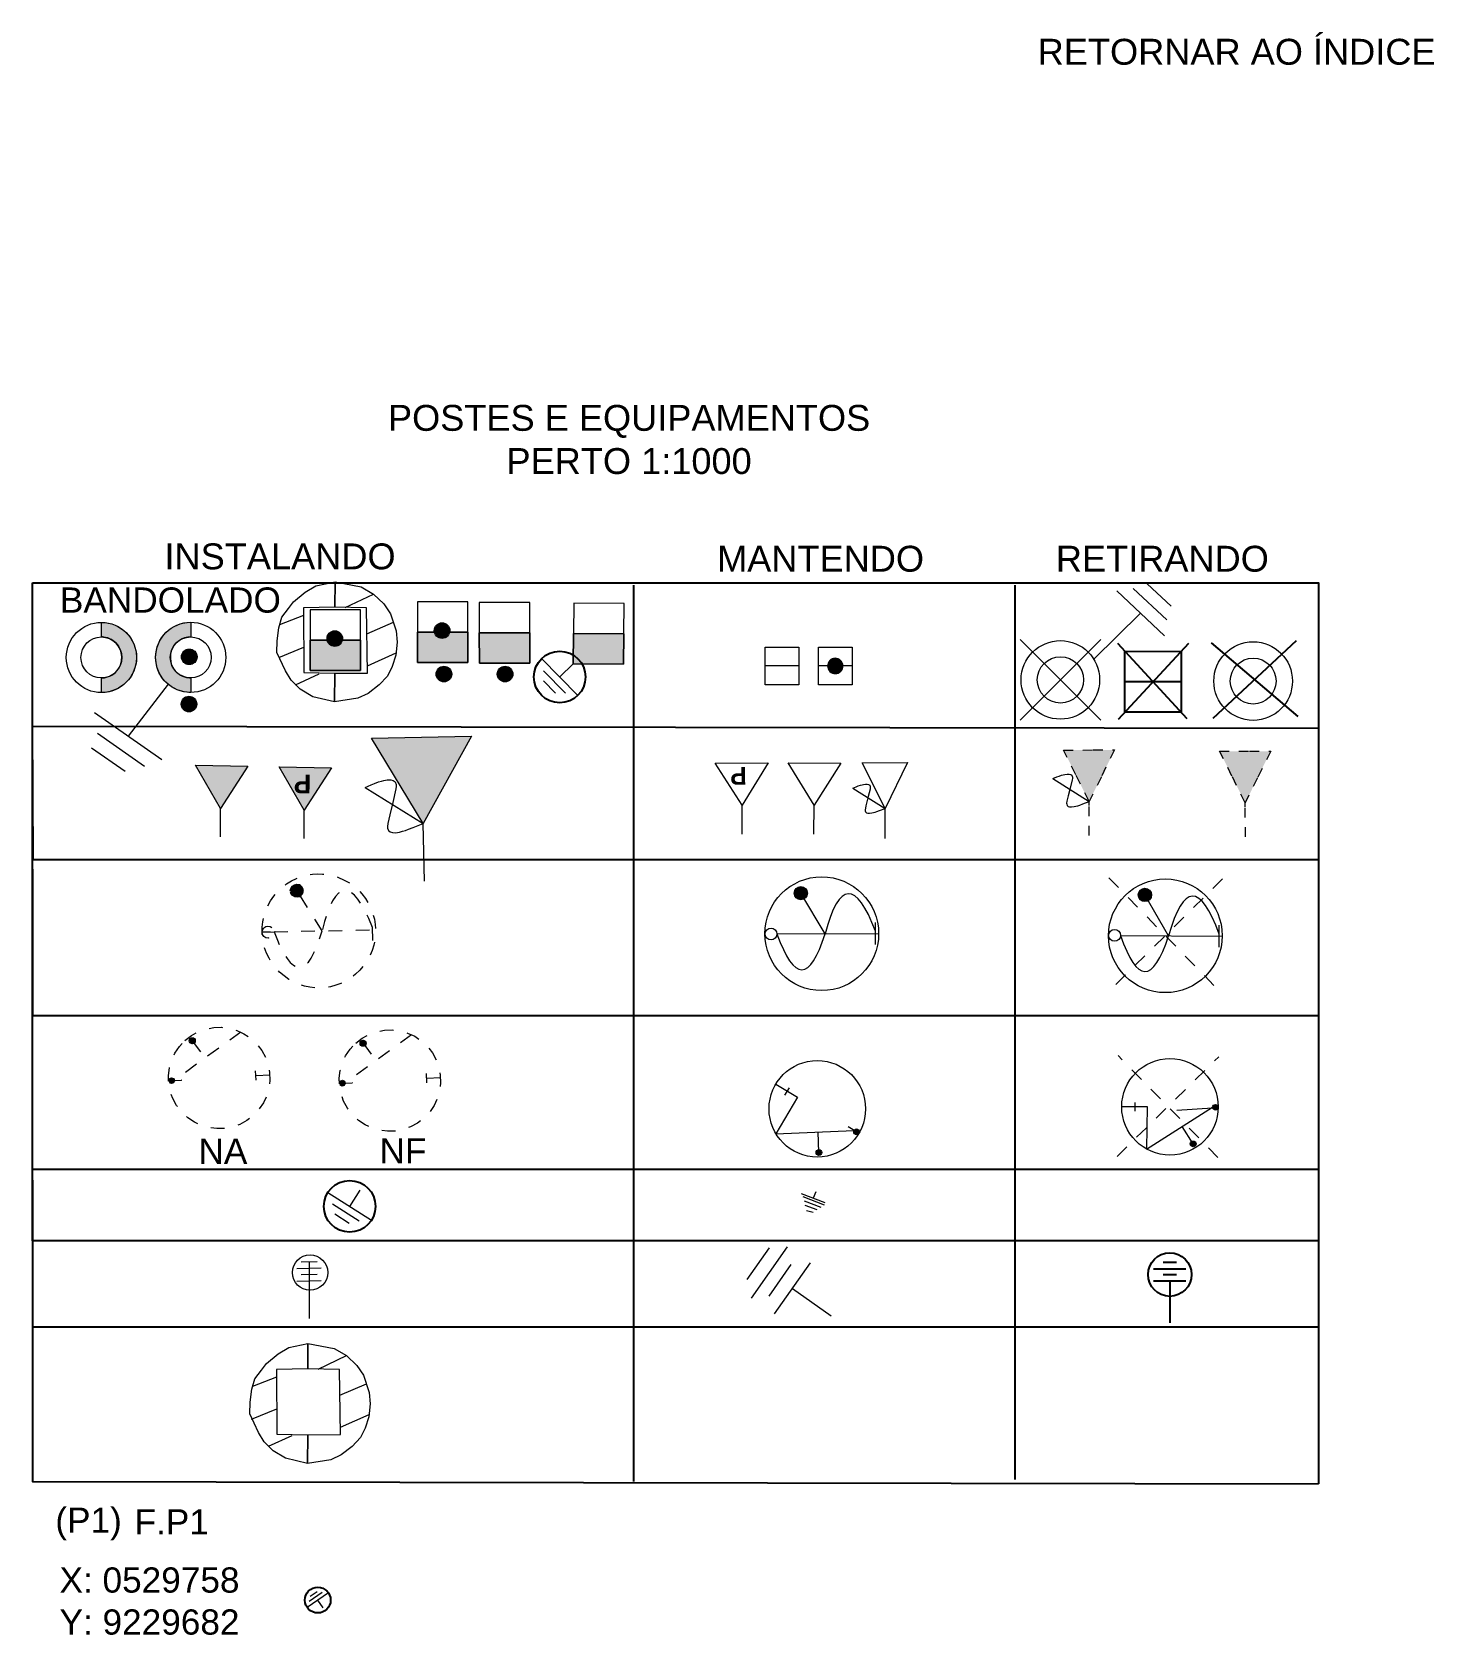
# Paper-space layout 'POSTES E EQUIPAMENTOS' of a CAD drawing. Extents: x -36 to 655, y -34 to 219.
# Drawn here: x -36.2 to 130.8, y -1.4 to 189.5 of the extents above; entities that cross this region are included whole.
import ezdxf

# ---------------------------------------------------------------- set-up
doc = ezdxf.new("R2010")
doc.units = 0
doc.header["$MEASUREMENT"] = 0
doc.linetypes.add('TRACEJADA', pattern=[3.45, 1.15, -1.15, 1.15])
doc.layers.get('0').update_dxf_attribs({"linetype": 'CONTINUOUS'})
for name, color, linetype in [('FORMATO', 7, 'CONTINUOUS'), ('PARA-RAIOS', 7, 'CONTINUOUS'), ('PDF_Geometry', 7, 'CONTINUOUS'), ('TRAFO', 7, 'CONTINUOUS')]:
    doc.layers.add(name, color=color, linetype=linetype)
doc.styles.get("Standard").update_dxf_attribs({"font": 'arial.ttf'})

# ---------------------------------------------------------------- blocks, each defined once
blk = doc.blocks.new('PARA RAIOS SUBSTITUINDO')
at = {"color": 8}
for p, q in [((-1.92, 6.391282), (1.92, 6.391282)), ((-0.78923, 7.214857), (0.78923, 7.214857)), ((-0.78923, 5.727848), (0.78923, 5.727848)), ((-1.92, 5), (1.92, 5)), ((0, 5), (0, 0))]:
    blk.add_line(p, q, dxfattribs=at)
blk.add_circle((0, 5.727848), 2.593177, dxfattribs=at)
blk = doc.blocks.new('TR INST.')
at = {"layer": 'TRAFO'}
h = blk.add_hatch(color=7, dxfattribs=at)
h.dxf.hatch_style = 2
h.paths.add_polyline_path([(47.11, 281.1), (44.11, 286.26), (50.36, 286.15)])
at = {"layer": 'TRAFO', "color": 7, "lineweight": 0}
blk.add_lwpolyline([(47.11, 281.1), (44.11, 286.26), (50.36, 286.15)], close=True, dxfattribs=at)
blk.add_lwpolyline([(47.1, 277.76), (47.11, 281.1)], dxfattribs=at)
blk = doc.blocks.new('TRAFO PART. INST.')
at = {"layer": 'TRAFO'}
h = blk.add_hatch(color=7, dxfattribs=at)
h.dxf.hatch_style = 2
h.paths.add_polyline_path([(47.08, 271.74), (44.09, 276.9), (50.34, 276.79)])
at = {"layer": 'TRAFO', "color": 7, "lineweight": 0}
blk.add_lwpolyline([(47.08, 271.74), (44.09, 276.9), (50.34, 276.79)], close=True, dxfattribs=at)
blk.add_lwpolyline([(47.08, 268.39), (47.08, 271.74)], dxfattribs=at)
at = {"layer": 'TRAFO', "color": 7, "true_color": 0xffffff, "insert": (47.92, 273.74), "char_height": 2.2232, "attachment_point": 1, "rotation": 179.7591}
blk.add_mtext('{\\fArial|b1|i0|c0;P}', dxfattribs=at)
blk = doc.blocks.new('TERRA3_existente')
at = {"color": 7, "lineweight": 0}
for points in [[(1.219041, -1.042168), (-1.611915, 0.029271)], [(0.095149, 0.24531), (-0.196437, -0.506448)], [(-1.442707, -0.289165), (1.076682, -1.306282)], [(-1.280366, -0.831129), (0.710794, -1.563528)], [(-1.206064, -1.325641), (0.209414, -1.861359)], [(-0.203928, -2.206644), (-1.003139, -2.003096)]]:
    blk.add_lwpolyline(points, dxfattribs=at)
blk = doc.blocks.new('Clipboard3391')
h = blk.add_hatch(color=7)
h.dxf.hatch_style = 2
h.paths.add_polyline_path([(5.96, 10.27), (11.9, 0), (0, 0.03)])
at = {"color": 7, "lineweight": 0}
for points in [[(5.97, 17.14), (5.96, 10.27)], [(12.79, 5.85), (12.06, 5.55), (11.64, 5.38), (11.16, 5.22), (10.83, 5.12), (10.54, 5.06), (10.13, 4.99), (9.72, 4.99), (9.43, 5.07), (9.21, 5.24), (9.09, 5.57), (9.1, 5.81), (9.14, 6.08), (9.54, 7.71), (9.9, 9.15), (10.03, 9.67), (10.17, 10.21), (10.22, 10.54), (10.21, 10.76), (10.12, 11.01), (9.92, 11.2), (9.65, 11.28), (9.27, 11.31), (8.82, 11.24), (8.46, 11.16), (8.1, 11.06), (7.75, 10.94), (7.15, 10.72), (5.96, 10.27)], [(12.79, 5.83), (5.96, 10.27)]]:
    blk.add_lwpolyline(points, dxfattribs=at)
blk.add_lwpolyline([(5.96, 10.27), (11.9, 0), (0, 0.03)], close=True, dxfattribs=at)
blk = doc.blocks.new('Clipboard3427')
at = {"color": 1}
for p, q in [((0, 9.240305), (10.322889, 0.454659)), ((10.131063, 9.456201), (0.191826, 0.238762))]:
    blk.add_line(p, q, dxfattribs=at)
at = {"color": 1, "lineweight": 0}
for radius in [4.681382, 2.731238]:
    blk.add_circle((4.991394, 4.681382), radius, dxfattribs=at)
blk = doc.blocks.new('Clipboard3541')
at = {"color": 1}
for points in [[(8.267621, 0.096207), (0, 9.06828)], [(8.410929, 9.048981), (0.042461, 0)]]:
    blk.add_lwpolyline(points, dxfattribs=at)
at = {"layer": 'PDF_Geometry', "color": 1, "lineweight": -3}
blk.add_lwpolyline([(7.562279, 8.131319), (7.555116, 0.869422), (0.851374, 0.874693), (0.858537, 8.136591)], close=True, dxfattribs=at)
blk.add_lwpolyline([(7.555781, 4.497473), (0.852039, 4.502745)], dxfattribs=at)
blk = doc.blocks.new('Clipboard4108')
h = blk.add_hatch(color=7)
edge = h.paths.add_edge_path()
edge.add_arc((0.463903, 0.463903), 0.463903, 74.00623623, 434.00623623)
h = blk.add_hatch(color=7)
edge = h.paths.add_edge_path()
edge.add_arc((0.463903, 0.463903), 0.463903, 74.00623623, 434.00623623)
at = {"color": 7, "lineweight": 0}
blk.add_circle((0.463903, 0.463903), 0.463903, dxfattribs=at)
blk.add_circle((0.463903, 0.463903), 0.463903, dxfattribs=at)
blk = doc.blocks.new('Clipboard7720')
h = blk.add_hatch(color=7)
h.dxf.hatch_style = 2
h.paths.add_polyline_path([(4.769556, 3.866444), (4.893028, 2.067278), (1.901472, 1.859139), (1.774472, 3.654778)])
at = {"color": 7, "lineweight": 0}
for points in [[(4.769556, 3.866444), (4.642556, 5.662083), (1.651, 5.453944), (1.774472, 3.654778)], [(4.769556, 3.866444), (4.893028, 2.067278), (1.901472, 1.859139), (1.774472, 3.654778)], [(4.893028, 2.067278), (4.769556, 3.866444), (1.774472, 3.654778), (1.901472, 1.859139)]]:
    blk.add_lwpolyline(points, close=True, dxfattribs=at)
at = {"color": 252, "lineweight": 0, "true_color": 0x969696}
blk.add_lwpolyline([(4.769556, 3.866444), (1.774472, 3.654778)], dxfattribs=at)
at = {"color": 24, "lineweight": 0, "true_color": 0x993300}
for points in [[(0, 2.014361), (2.314222, 0)], [(0.169334, 1.30175), (1.583972, 0.070555)], [(1.901472, 1.859139), (1.157111, 1.005417)], [(0.211667, 0.6985), (0.98425, 0.028222)]]:
    blk.add_lwpolyline(points, dxfattribs=at)
blk = doc.blocks.new('Clipboard7802')
at = {"color": 3}
blk.add_circle((1.532896, 1.532896), 1.532896, dxfattribs=at)
at = {"color": 1, "rotation": 355.548826}
blk.add_blockref('Clipboard7720', (0.301245, 0.620314), dxfattribs=at)
blk = doc.blocks.new('Clipboard8027')
h = blk.add_hatch(color=7)
h.dxf.hatch_style = 2
h.paths.add_polyline_path([(3.004, 1.809), (3.005, 0.005), (0.007, 0), (0.001, 1.8)])
at = {"color": 7, "lineweight": 0}
for points in [[(3.004, 1.809), (2.999, 3.609), (0, 3.604), (0.001, 1.8)], [(3.004, 1.809), (3.005, 0.005), (0.007, 0), (0.001, 1.8)], [(3.005, 0.005), (3.004, 1.809), (0.001, 1.8), (0.007, 0)]]:
    blk.add_lwpolyline(points, close=True, dxfattribs=at)
blk = doc.blocks.new('Clipboard8442')
at = {"color": 1}
for name, p in [('Clipboard8027', (0, 0)), ('Clipboard4108', (1.001781, 1.431733))]:
    blk.add_blockref(name, p, dxfattribs=at)
blk = doc.blocks.new('Clipboard8370')
at = {"color": 1, "lineweight": 20, "flags": 128}
for points in [[(3.442693, 1.707189), (3.419326, 0), (2.126671, 0.308707), (1.384243, 0.756506), (0.838047, 1.287021), (0.507665, 1.84967), (0, 2.9464), (0.012759, 3.643313), (0.112829, 4.416443), (0.284971, 5.048214), (0.681479, 5.551264), (0.978838, 5.953076), (1.672134, 6.531782), (2.312004, 6.914963), (3.456912, 7.148384), (3.438918, 5.631104), (1.58209, 5.602119), (1.608369, 1.747738), (3.442693, 1.707189)], [(3.438918, 5.631104), (3.456912, 7.148384), (5.020505, 6.852179), (5.753553, 6.422097), (6.361182, 5.83526), (6.758316, 5.25216), (7.106897, 4.226238), (7.166928, 3.556235), (7.077309, 2.777489), (6.854175, 2.110464), (6.584571, 1.540705), (6.083117, 1.008223), (5.431299, 0.506478), (4.818441, 0.213651), (3.419326, 0), (3.442693, 1.707189), (5.39207, 1.720713), (5.338559, 5.592458), (3.438918, 5.631104)], [(4.056969, 5.618531), (5.753553, 6.422097)], [(0.163973, 4.604145), (1.594463, 5.157681)], [(5.359748, 4.059371), (6.932606, 4.739199)], [(0.102016, 2.637035), (1.607922, 3.257651)], [(5.386094, 2.153128), (7.093535, 2.918486)], [(1.111145, 1.021764), (2.519137, 1.663883)]]:
    blk.add_lwpolyline(points, dxfattribs=at)
blk = doc.blocks.new('Clipboard8451')
at = {"color": 1}
for name, p in [('Clipboard8027', (0, 0)), ('Clipboard4108', (1.001781, 1.431733))]:
    blk.add_blockref(name, p, dxfattribs=at)
blk = doc.blocks.new('Clipboard8471')
at = {"color": 1}
for name, p in [('Clipboard8370', (0, 0)), ('Clipboard8451', (1.979045, 1.871291))]:
    blk.add_blockref(name, p, dxfattribs=at)
blk = doc.blocks.new('Clipboard20887')
h = blk.add_hatch(color=7)
h.dxf.hatch_style = 2
h.paths.add_polyline_path([(2.194277, 4.176889), (2.317749, 4.166305), (2.487083, 4.141611), (2.709333, 4.085166), (2.899833, 4.018139), (3.065638, 3.940527), (3.231444, 3.838222), (3.428999, 3.693583), (3.630083, 3.503083), (3.742972, 3.369027), (3.859388, 3.199694), (3.961694, 3.023305), (4.042833, 2.832805), (4.106333, 2.642305), (4.155722, 2.402416), (4.180416, 2.106083), (4.155722, 1.774472), (4.088694, 1.481666), (3.986388, 1.213555), (3.912305, 1.068916), (3.79236, 0.881944), (3.693583, 0.751416), (3.545416, 0.592666), (3.418416, 0.47625), (3.256138, 0.356305), (3.111499, 0.264583), (2.928055, 0.176389), (2.719916, 0.098777), (2.55411, 0.052916), (2.321277, 0.014111), (2.088444, 0), (2.088444, 0.871361), (2.26836, 0.885472), (2.455333, 0.927805), (2.599972, 0.98425), (2.702277, 1.037166), (2.825749, 1.118305), (2.928055, 1.202972), (3.090333, 1.393472), (3.164416, 1.513416), (3.227916, 1.654527), (3.291416, 1.880305), (3.305527, 2.155472), (3.249083, 2.469444), (3.150305, 2.691694), (3.090333, 2.786944), (3.016249, 2.885722), (2.942166, 2.963333), (2.783416, 3.090333), (2.691694, 3.150305), (2.58586, 3.203222), (2.462388, 3.252611), (2.335388, 3.284361), (2.155472, 3.309055), (2.088444, 3.309055), (2.088444, 4.180416), (2.10961, 4.180416), (2.134305, 4.180416)])
at = {"color": 24, "lineweight": 0, "true_color": 0x993300}
for points in [[(5.997222, 8.886472), (8.000999, 7.485944)], [(3.817055, 8.180916), (7.817555, 5.383389)], [(4.84011, 8.576027), (7.641166, 6.618111)], [(3.428999, 3.693583), (5.817305, 6.780389)]]:
    blk.add_lwpolyline(points, dxfattribs=at)
at = {"color": 7, "lineweight": 0}
blk.add_lwpolyline([(2.194277, 4.176889), (2.317749, 4.166305), (2.487083, 4.141611), (2.709333, 4.085166), (2.899833, 4.018139), (3.065638, 3.940527), (3.231444, 3.838222), (3.428999, 3.693583), (3.630083, 3.503083), (3.742972, 3.369027), (3.859388, 3.199694), (3.961694, 3.023305), (4.042833, 2.832805), (4.106333, 2.642305), (4.155722, 2.402416), (4.180416, 2.106083), (4.155722, 1.774472), (4.088694, 1.481666), (3.986388, 1.213555), (3.912305, 1.068916), (3.79236, 0.881944), (3.693583, 0.751416), (3.545416, 0.592666), (3.418416, 0.47625), (3.256138, 0.356305), (3.111499, 0.264583), (2.928055, 0.176389), (2.719916, 0.098777), (2.55411, 0.052916), (2.321277, 0.014111), (2.088444, 0), (2.088444, 0.871361), (2.26836, 0.885472), (2.455333, 0.927805), (2.599972, 0.98425), (2.702277, 1.037166), (2.825749, 1.118305), (2.928055, 1.202972), (3.090333, 1.393472), (3.164416, 1.513416), (3.227916, 1.654527), (3.291416, 1.880305), (3.305527, 2.155472), (3.249083, 2.469444), (3.150305, 2.691694), (3.090333, 2.786944), (3.016249, 2.885722), (2.942166, 2.963333), (2.783416, 3.090333), (2.691694, 3.150305), (2.58586, 3.203222), (2.462388, 3.252611), (2.335388, 3.284361), (2.155472, 3.309055), (2.088444, 3.309055), (2.088444, 4.180416), (2.10961, 4.180416), (2.134305, 4.180416)], close=True, dxfattribs=at)
for radius in [2.090208, 1.218847]:
    blk.add_circle((2.090208, 2.090208), radius, dxfattribs=at)
blk = doc.blocks.new('Clipboard21030')
h = blk.add_hatch(color=7)
h.dxf.hatch_style = 2
h.paths.add_polyline_path([(2.194277, 4.176889), (2.317749, 4.166305), (2.487083, 4.141611), (2.709333, 4.085166), (2.899833, 4.018139), (3.065638, 3.940527), (3.231444, 3.838222), (3.428999, 3.693583), (3.630083, 3.503083), (3.742972, 3.369027), (3.859388, 3.199694), (3.961694, 3.023305), (4.042833, 2.832805), (4.106333, 2.642305), (4.155722, 2.402416), (4.180416, 2.106083), (4.155722, 1.774472), (4.088694, 1.481666), (3.986388, 1.213555), (3.912305, 1.068916), (3.79236, 0.881944), (3.693583, 0.751416), (3.545416, 0.592666), (3.418416, 0.47625), (3.256138, 0.356305), (3.111499, 0.264583), (2.928055, 0.176389), (2.719916, 0.098777), (2.55411, 0.052916), (2.321277, 0.014111), (2.088444, 0), (2.088444, 0.871361), (2.26836, 0.885472), (2.455333, 0.927805), (2.599972, 0.98425), (2.702277, 1.037166), (2.825749, 1.118305), (2.928055, 1.202972), (3.090333, 1.393472), (3.164416, 1.513416), (3.227916, 1.654527), (3.291416, 1.880305), (3.305527, 2.155472), (3.249083, 2.469444), (3.150305, 2.691694), (3.090333, 2.786944), (3.016249, 2.885722), (2.942166, 2.963333), (2.783416, 3.090333), (2.691694, 3.150305), (2.58586, 3.203222), (2.462388, 3.252611), (2.335388, 3.284361), (2.155472, 3.309055), (2.088444, 3.309055), (2.088444, 4.180416), (2.10961, 4.180416), (2.134305, 4.180416)])
at = {"color": 7, "lineweight": 0}
blk.add_lwpolyline([(2.194277, 4.176889), (2.317749, 4.166305), (2.487083, 4.141611), (2.709333, 4.085166), (2.899833, 4.018139), (3.065638, 3.940527), (3.231444, 3.838222), (3.428999, 3.693583), (3.630083, 3.503083), (3.742972, 3.369027), (3.859388, 3.199694), (3.961694, 3.023305), (4.042833, 2.832805), (4.106333, 2.642305), (4.155722, 2.402416), (4.180416, 2.106083), (4.155722, 1.774472), (4.088694, 1.481666), (3.986388, 1.213555), (3.912305, 1.068916), (3.79236, 0.881944), (3.693583, 0.751416), (3.545416, 0.592666), (3.418416, 0.47625), (3.256138, 0.356305), (3.111499, 0.264583), (2.928055, 0.176389), (2.719916, 0.098777), (2.55411, 0.052916), (2.321277, 0.014111), (2.088444, 0), (2.088444, 0.871361), (2.26836, 0.885472), (2.455333, 0.927805), (2.599972, 0.98425), (2.702277, 1.037166), (2.825749, 1.118305), (2.928055, 1.202972), (3.090333, 1.393472), (3.164416, 1.513416), (3.227916, 1.654527), (3.291416, 1.880305), (3.305527, 2.155472), (3.249083, 2.469444), (3.150305, 2.691694), (3.090333, 2.786944), (3.016249, 2.885722), (2.942166, 2.963333), (2.783416, 3.090333), (2.691694, 3.150305), (2.58586, 3.203222), (2.462388, 3.252611), (2.335388, 3.284361), (2.155472, 3.309055), (2.088444, 3.309055), (2.088444, 4.180416), (2.10961, 4.180416), (2.134305, 4.180416)], close=True, dxfattribs=at)
for radius in [2.090208, 1.218847]:
    blk.add_circle((2.090208, 2.090208), radius, dxfattribs=at)
blk = doc.blocks.new('Clipboard10274')
h = blk.add_hatch(color=252)
h.dxf.hatch_style = 1
h.paths.add_polyline_path([(0, 10.17), (6.08, 10.18), (3.05, 4.03)])
at = {"color": 1, "linetype": 'TRACEJADA', "lineweight": 0}
blk.add_lwpolyline([(3.05, 4.03), (0, 10.17), (6.08, 10.18)], close=True, dxfattribs=at)
blk.add_lwpolyline([(3.07, 0), (3.05, 4.03)], dxfattribs=at)
blk = doc.blocks.new('Clipboard10296')
h = blk.add_hatch(color=252)
h.dxf.hatch_style = 1
h.paths.add_polyline_path([(1.28, 10.17), (7.36, 10.18), (4.33, 4.03)])
at = {"color": 1, "linetype": 'TRACEJADA', "lineweight": 0}
blk.add_lwpolyline([(4.33, 4.03), (1.28, 10.17), (7.36, 10.18)], close=True, dxfattribs=at)
at = {"color": 1, "lineweight": 0}
for points in [[(0, 6.78), (4.33, 4.03)], [(0.03, 6.77), (0.48, 6.96), (0.75, 7.07), (1.05, 7.17), (1.26, 7.23), (1.44, 7.27), (1.7, 7.31), (1.96, 7.31), (2.14, 7.27), (2.28, 7.16), (2.36, 6.95), (2.35, 6.8), (2.33, 6.64), (2.08, 5.63), (1.85, 4.73), (1.77, 4.41), (1.69, 4.07), (1.65, 3.86), (1.66, 3.73), (1.72, 3.57), (1.85, 3.45), (2.01, 3.4), (2.25, 3.39), (2.54, 3.43), (2.76, 3.48), (2.99, 3.54), (3.21, 3.62), (3.59, 3.76), (4.33, 4.04)]]:
    blk.add_lwpolyline(points, dxfattribs=at)
at = {"color": 1, "linetype": 'TRACEJADA', "lineweight": 0}
blk.add_lwpolyline([(4.35, 0), (4.33, 4.03)], dxfattribs=at)
blk = doc.blocks.new('Clipboard20308')
h = blk.add_hatch(color=16)
edge = h.paths.add_edge_path()
edge.add_arc((11.982097, 12.832291), 0.336903, 0, 360)
h = blk.add_hatch(color=16)
edge = h.paths.add_edge_path()
edge.add_arc((13.786556, 8.053916), 0.345722, 0, 360)
at = {"color": 16, "lineweight": 0, "true_color": 0x800000}
for points in [[(7.568454, 16.161806), (7.489472, 16.866305)], [(7.930836, 12.929444), (7.749645, 14.545625)], [(10.851445, 3.309055), (11.768667, 12.562416)], [(8.293217, 9.697083), (8.112026, 11.313264)], [(3.940355, 7.931135), (2.32417, 7.749981)], [(7.172725, 8.293441), (5.55654, 8.112288)], [(8.655598, 6.464722), (8.474408, 8.080903)], [(10.405094, 8.655748), (8.78891, 8.474594)], [(13.786556, 8.053916), (11.345333, 8.297333)], [(13.637464, 9.018054), (12.021279, 8.836901)], [(16.869833, 9.380361), (15.253649, 9.199208)], [(0.707986, 7.568828), (0, 7.489472)], [(5.020028, 4.109861), (6.896806, 6.462889)], [(6.896806, 6.462889), (10.851445, 3.309055)], [(6.462889, 5.0165), (5.655028, 5.662083)], [(9.01798, 3.232361), (8.836789, 4.848542)], [(9.380361, 0), (9.199171, 1.61618)]]:
    blk.add_lwpolyline(points, dxfattribs=at)
at = {"color": 7, "lineweight": 0}
blk.add_lwpolyline([(9.419167, 8.978194), (11.796889, 12.5095)], dxfattribs=at)
at = {"color": 16, "lineweight": 0, "true_color": 0x800000}
for centre, radius in [((8.60425, 8.600722), 5.74675), ((11.982097, 12.832291), 0.336903), ((13.786556, 8.053916), 0.345722)]:
    blk.add_circle(centre, radius, dxfattribs=at)
blk = doc.blocks.new('Clipboard21219')
h = blk.add_hatch(color=16)
edge = h.paths.add_edge_path()
edge.add_arc((10.415764, 3.003903), 0.336903, 0, 360)
h = blk.add_hatch(color=16)
edge = h.paths.add_edge_path()
edge.add_arc((5.940778, 0.53975), 0.345722, 0, 360)
at = {"color": 16, "lineweight": 0, "true_color": 0x800000}
for points in [[(0.79375, 8.660695), (3.390194, 7.133167)], [(1.894417, 7.358945), (2.420056, 8.251473)], [(3.390194, 7.133167), (0.8255, 2.772834)], [(0.8255, 2.772834), (10.117667, 3.178528)], [(5.940778, 0.53975), (5.834944, 2.988028)]]:
    blk.add_lwpolyline(points, dxfattribs=at)
at = {"color": 7, "lineweight": 0}
blk.add_lwpolyline([(10.742083, 2.811639), (9.42975, 3.580695)], dxfattribs=at)
at = {"color": 16, "lineweight": 0, "true_color": 0x800000}
for centre, radius in [((5.74675, 5.74675), 5.74675), ((10.415764, 3.003903), 0.336903), ((5.940778, 0.53975), 0.345722)]:
    blk.add_circle(centre, radius, dxfattribs=at)
blk = doc.blocks.new('Clipboard21571')
h = blk.add_hatch(color=96)
edge = h.paths.add_edge_path()
edge.add_arc((2.834632, 10.47424), 0.356306, 132.34143021, 492.34143021)
h = blk.add_hatch(color=96)
edge = h.paths.add_edge_path()
edge.add_arc((0.358536, 5.712178), 0.356306, 132.34143021, 492.34143021)
at = {"color": 96, "lineweight": 0, "true_color": 0x008000}
for points in [[(4.835745, 11.935508), (5.385262, 12.037421), (6.312194, 12.065176), (6.451211, 12.048027)], [(8.605612, 11.494827), (7.291948, 10.536102)], [(8.039799, 11.722857), (8.128765, 11.697642), (8.983179, 11.303989), (9.475958, 10.973936)], [(0.679875, 8.807671), (0.761187, 8.984156), (1.293672, 9.779173), (1.617951, 10.126427)], [(1.964174, 10.497179), (2.741226, 11.098259), (3.307123, 11.405468)], [(2.594644, 10.737602), (2.850201, 10.829681), (3.097994, 10.714229), (3.189986, 10.456803), (3.074621, 10.21088), (2.818087, 10.117909), (2.579805, 10.23023)], [(2.834632, 10.47424), (3.793756, 9.160866)], [(5.978283, 9.577376), (4.664618, 8.618651)], [(10.667621, 9.87943), (11.097859, 9.323317), (11.538417, 8.512024)], [(3.350953, 7.659926), (2.037288, 6.7012)], [(0.019374, 5.666117), (0, 6.313172), (0.113532, 7.233544), (0.127607, 7.283201)], [(0.118548, 5.975539), (0.375082, 6.06851), (0.621897, 5.952167), (0.713976, 5.69661), (0.598525, 5.448817), (0.342076, 5.357715), (0.103089, 5.46852)], [(0.723624, 5.742475), (0.714227, 5.735617)], [(10.336049, 6.867068), (10.395241, 5.77554)], [(12.063499, 6.369823), (10.43975, 6.278656)], [(11.986373, 6.954332), (12.037471, 6.678787), (12.065089, 5.752004), (12.013704, 5.3363)], [(1.054721, 2.628692), (0.966917, 2.742203), (0.510395, 3.583143), (0.33553, 4.079154)], [(11.618929, 3.766365), (11.303241, 3.081747), (10.817575, 2.357023)], [(3.511621, 0.563149), (3.081932, 0.761162), (2.286581, 1.294017), (2.143458, 1.427689)], [(6.678615, 0.02795), (5.752895, 0), (5.057986, 0.085621)], [(9.657495, 1.226592), (9.323037, 0.967824), (8.482261, 0.511122), (8.249695, 0.429049)]]:
    blk.add_lwpolyline(points, dxfattribs=at)
at = {"color": 7, "lineweight": 0}
blk.add_lwpolyline([(0.025618, 5.695174), (1.542841, 5.779549)], dxfattribs=at)
at = {"color": 5, "lineweight": 0, "true_color": 0x0000ff}
blk.add_lwpolyline([(0.687091, 5.731959), (0.025618, 5.695174)], dxfattribs=at)
at = {"color": 140, "lineweight": 0, "true_color": 0x00c9ff}
blk.add_lwpolyline([(1.572743, 5.77816), (1.542841, 5.779549)], dxfattribs=at)
at = {"color": 96, "lineweight": 0, "true_color": 0x008000}
blk.add_circle((2.834632, 10.47424), 0.356306, dxfattribs=at)
blk = doc.blocks.new('Clipboard21735')
at = {"lineweight": 0}
h = blk.add_hatch(color=16, dxfattribs=at)
edge = h.paths.add_edge_path()
edge.add_arc((2.834632, 10.47424), 0.356306, 132.34143021, 492.34143021)
h = blk.add_hatch(color=16, dxfattribs=at)
edge = h.paths.add_edge_path()
edge.add_arc((0.358536, 5.712178), 0.356306, 132.34143021, 492.34143021)
at = {"color": 16, "lineweight": 0, "true_color": 0x800000}
for points in [[(4.835745, 11.935508), (5.385262, 12.037421), (6.312194, 12.065176), (6.451211, 12.048027)], [(8.605612, 11.494827), (7.291948, 10.536102)], [(8.039799, 11.722857), (8.128765, 11.697642), (8.983179, 11.303989), (9.475958, 10.973936)], [(0.679875, 8.807671), (0.761187, 8.984156), (1.293672, 9.779173), (1.617951, 10.126427)], [(1.964174, 10.497179), (2.741226, 11.098259), (3.307123, 11.405468)], [(2.594644, 10.737602), (2.850201, 10.829681), (3.097994, 10.714229), (3.189986, 10.456803), (3.074621, 10.21088), (2.818087, 10.117909), (2.579805, 10.23023)], [(2.834632, 10.47424), (3.793756, 9.160866)], [(5.978283, 9.577376), (4.664618, 8.618651)], [(10.667621, 9.87943), (11.097859, 9.323317), (11.538417, 8.512024)], [(3.350953, 7.659926), (2.037288, 6.7012)], [(0.019374, 5.666117), (0, 6.313172), (0.113532, 7.233544), (0.127607, 7.283201)], [(0.025618, 5.695174), (1.542841, 5.779549)], [(0.687091, 5.731959), (0.025618, 5.695174)], [(0.118548, 5.975539), (0.375082, 6.06851), (0.621897, 5.952167), (0.713976, 5.69661), (0.598525, 5.448817), (0.342076, 5.357715), (0.103089, 5.46852)], [(0.723624, 5.742475), (0.714227, 5.735617)], [(1.572743, 5.77816), (1.542841, 5.779549)], [(10.336049, 6.867068), (10.395241, 5.77554)], [(12.063499, 6.369823), (10.43975, 6.278656)], [(11.986373, 6.954332), (12.037471, 6.678787), (12.065089, 5.752004), (12.013704, 5.3363)], [(1.054721, 2.628692), (0.966917, 2.742203), (0.510395, 3.583143), (0.33553, 4.079154)], [(11.618929, 3.766365), (11.303241, 3.081747), (10.817575, 2.357023)], [(3.511621, 0.563149), (3.081932, 0.761162), (2.286581, 1.294017), (2.143458, 1.427689)], [(6.678615, 0.02795), (5.752895, 0), (5.057986, 0.085621)], [(9.657495, 1.226592), (9.323037, 0.967824), (8.482261, 0.511122), (8.249695, 0.429049)]]:
    blk.add_lwpolyline(points, dxfattribs=at)
blk.add_circle((2.834632, 10.47424), 0.356306, dxfattribs=at)
blk = doc.blocks.new('Clipboard22130')
h = blk.add_hatch(color=16)
edge = h.paths.add_edge_path()
edge.add_arc((8.475486, 11.932708), 0.799042, 0, 360)
at = {"color": 16, "lineweight": 0, "true_color": 0x800000}
for points in [[(4.778977, 13.236966), (5.42925, 13.405555), (6.120695, 13.511389), (6.375406, 13.524253)], [(7.994087, 13.432127), (8.205611, 13.3985), (8.872361, 13.222111), (9.503834, 12.982222), (9.545863, 12.961332)], [(2.076535, 10.521893), (2.010834, 10.565694), (1.862667, 10.787944), (1.806222, 11.070166), (1.866195, 11.355916), (2.017889, 11.574639)], [(1.845611, 11.389221), (2.017889, 11.574639)], [(2.017889, 11.574639), (2.469445, 11.983861), (2.973917, 12.361333), (3.303018, 12.564663)], [(2.017889, 11.574639), (2.236611, 11.722805), (2.522361, 11.77925), (2.804584, 11.719277), (3.023306, 11.567583), (3.171472, 11.348861), (3.223227, 11.102267)], [(10.935693, 12.125142), (11.147778, 11.962694), (11.595806, 11.549944), (12.0015, 11.098389), (12.087526, 10.984223)], [(0.265208, 8.584982), (0.335139, 8.844139), (0.575028, 9.479139), (0.874889, 10.075333)], [(3.019778, 10.562166), (2.57175, 9.5885), (2.362603, 9.07495)], [(3.019778, 10.562166), (4.16428, 9.406751)], [(7.871735, 9.643948), (8.285117, 11.216839)], [(12.932771, 9.600202), (13.006917, 9.447389), (13.23975, 8.812389), (13.412611, 8.142111), (13.425542, 8.055163)], [(5.308782, 8.251335), (6.453284, 7.09592)], [(7.044972, 6.498166), (7.458354, 8.071057)], [(11.722494, 8.133714), (11.638139, 8.152694), (11.116028, 8.142111), (10.498667, 8.025694), (10.126782, 7.910282)], [(0.142918, 5.366845), (0.134056, 5.401027), (0.03175, 6.088944), (0, 6.790972), (0.011662, 6.983384)], [(1.85739, 7.531531), (1.788584, 7.246055), (1.7145, 6.656916), (1.732139, 6.163027), (1.799356, 5.927769)], [(6.158159, 6.063001), (7.044972, 6.498166)], [(8.617692, 7.309183), (8.053917, 7.041444), (7.171522, 6.566308)], [(7.597786, 5.940504), (8.742288, 4.785089)], [(12.589021, 5.442332), (12.707056, 5.976055), (12.774084, 6.604), (12.747062, 7.051359)], [(13.527338, 6.436773), (13.504334, 6.057194), (13.391445, 5.369277), (13.24844, 4.839321)], [(1.535347, 2.461309), (1.167695, 2.949222), (0.829028, 3.503083), (0.669176, 3.832535)], [(3.063897, 5.137568), (3.224389, 5.132916), (3.799417, 5.214055), (4.473222, 5.393972), (4.649939, 5.456968)], [(11.465278, 2.395361), (11.923889, 3.450166), (12.092695, 3.895351)], [(9.88679, 3.629673), (11.031292, 2.474258)], [(10.361084, 1.30175), (11.516555, 2.446195)], [(12.598665, 3.353749), (12.329584, 2.921), (11.945056, 2.420055), (11.614787, 2.064597)], [(4.117336, 0.536142), (4.042834, 0.564444), (3.446639, 0.860777), (2.896306, 1.202972), (2.711504, 1.344522)], [(7.297731, 0.028801), (6.727472, 0), (6.028972, 0.038805), (5.677642, 0.094658)], [(10.352325, 1.047023), (10.018889, 0.843139), (9.422695, 0.550333), (8.886961, 0.352023)]]:
    blk.add_lwpolyline(points, dxfattribs=at)
at = {"color": 5, "lineweight": 0, "true_color": 0x0000ff}
blk.add_lwpolyline([(2.723394, 10.862149), (2.017889, 11.574639)], dxfattribs=at)
at = {"color": 7, "lineweight": 0}
for points in [[(2.017889, 11.574639), (3.086806, 10.495139)], [(8.349392, 11.16837), (8.173861, 11.211277), (7.923389, 11.387666), (7.750528, 11.638139), (7.676445, 11.959166), (7.736417, 12.273139), (7.839488, 12.427745)], [(7.898695, 12.516555), (8.142111, 12.675305), (8.456084, 12.73175), (8.777111, 12.657666), (9.027584, 12.481277), (9.200445, 12.227277), (9.217177, 12.155566)]]:
    blk.add_lwpolyline(points, dxfattribs=at)
at = {"color": 140, "lineweight": 0, "true_color": 0x00c9ff}
blk.add_lwpolyline([(3.107972, 10.473972), (3.086806, 10.495139)], dxfattribs=at)
blk = doc.blocks.new('Clipboard22349')
h = blk.add_hatch(color=16)
edge = h.paths.add_edge_path()
edge.add_arc((1.801812, 8.970257), 0.794632, 0, 360)
at = {"color": 16, "lineweight": 0, "true_color": 0x800000}
for points in [[(11.584339, 11.014604), (10.578923, 11.571993), (9.672284, 12.023549), (8.857367, 12.365743), (8.141228, 12.598576), (7.523867, 12.725576), (7.001756, 12.746743), (6.574895, 12.658549), (6.243284, 12.460993), (6.010451, 12.157604), (5.872867, 11.748382), (5.830534, 11.226271), (5.886978, 10.601854), (6.038673, 9.864549), (6.285617, 9.024937), (6.631339, 8.072437), (7.072312, 7.014104)], [(12.565062, 9.808104), (10.924645, 11.825993)], [(2.634367, 3.405187), (12.014728, 11.035771)], [(7.072312, 7.014104), (1.801812, 8.968493)], [(2.634367, 3.405187), (3.558645, 2.865437), (4.394728, 2.427993), (5.146145, 2.089326), (5.812895, 1.856493), (6.391451, 1.725965), (6.885339, 1.694215), (7.291034, 1.768299), (7.612062, 1.94116), (7.844895, 2.219854), (7.993062, 2.597326), (8.056562, 3.077104), (8.031867, 3.662715), (7.918978, 4.347104), (7.724951, 5.133799), (7.439201, 6.022799), (7.072312, 7.014104)]]:
    blk.add_lwpolyline(points, dxfattribs=at)
for centre, radius in [((6.772451, 6.772451), 6.772451), ((2.080506, 2.955396), 0.708201)]:
    blk.add_circle(centre, radius, dxfattribs=at)
at = {"color": 7, "lineweight": 0}
blk.add_circle((1.801812, 8.970257), 0.794632, dxfattribs=at)
blk = doc.blocks.new('Clipboard22659')
h = blk.add_hatch(color=16)
edge = h.paths.add_edge_path()
edge.add_arc((4.266847, 9.370616), 0.79375, 0, 360)
at = {"color": 16, "lineweight": 0, "true_color": 0x800000}
for points in [[(8.544277, 17.789658), (8.71574, 16.172416)], [(6.212416, 4.091296), (13.846527, 13.471658)], [(13.43025, 13.362296), (12.333111, 13.704491), (11.352388, 13.962019), (10.484555, 14.131352), (9.736666, 14.216019), (9.105194, 14.216019), (8.590138, 14.127824), (8.187972, 13.954963), (7.90575, 13.693908), (7.739944, 13.348185), (7.687027, 12.917796), (7.754055, 12.402741), (7.933972, 11.799491), (8.233833, 11.111574), (8.646583, 10.335463), (9.179277, 9.474685), (9.824861, 8.529241)], [(8.887202, 14.555174), (9.058664, 12.937933)], [(14.63675, 12.385102), (12.618861, 14.025519)], [(9.230126, 11.320691), (9.401589, 9.703449)], [(3.236687, 7.612449), (4.85503, 7.773178)], [(9.824861, 8.529241), (4.268611, 9.37238)], [(6.212416, 4.091296), (7.228416, 3.75263), (8.138583, 3.491574), (8.942916, 3.315185), (9.641416, 3.223463), (10.234083, 3.21288), (10.724444, 3.283435), (11.108972, 3.43513), (11.384138, 3.671491), (11.557, 3.988991), (11.627555, 4.391158), (11.58875, 4.874463), (11.447638, 5.442435), (11.197166, 6.091546), (10.844388, 6.821796), (10.389305, 7.633185), (9.824861, 8.529241)], [(6.473374, 7.933907), (8.091717, 8.094636)], [(9.573051, 8.086208), (9.744513, 6.468966)], [(9.710061, 8.255365), (11.328405, 8.416094)], [(12.946748, 8.576823), (14.565092, 8.737552)], [(16.183435, 8.898281), (17.801779, 9.05901)], [(0, 7.290991), (1.618343, 7.45172)], [(9.915975, 4.851725), (10.087438, 3.234483)], [(10.2589, 1.617241), (10.430362, 0)]]:
    blk.add_lwpolyline(points, dxfattribs=at)
for centre, radius in [((9.57968, 8.22938), 6.772451), ((5.764388, 3.539199), 0.708201)]:
    blk.add_circle(centre, radius, dxfattribs=at)
at = {"color": 7, "lineweight": 0}
blk.add_circle((4.266847, 9.370616), 0.79375, dxfattribs=at)
blk = doc.blocks.new('Clipboard23080')
at = {"color": 1, "lineweight": 0, "true_color": 0xff0000}
for points in [[(11.504083, 15.409334), (17.2085, 10.043584)], [(13.472583, 15.691556), (17.466027, 11.941528)], [(15.155333, 16.252473), (18.012833, 13.571361)], [(8.777111, 7.263695), (14.354527, 12.728223)], [(9.602611, 9.602611), (0, 0)], [(0, 9.602611), (9.602611, 0)]]:
    blk.add_lwpolyline(points, dxfattribs=at)
for radius in [4.677833, 2.758722]:
    blk.add_circle((4.801305, 4.801306), radius, dxfattribs=at)
blk = doc.blocks.new('Clipboard24592')
at = {"color": 7, "lineweight": 0}
blk.add_lwpolyline([(4.025646, 4.484133), (4.034148, 0.008547), (0.020419, 0), (0.014827, 4.477578)], close=True, dxfattribs=at)
blk.add_lwpolyline([(4.028441, 2.245343), (0, 2.239546)], dxfattribs=at)
blk = doc.blocks.new('Clipboard24615')
h = blk.add_hatch(color=7)
edge = h.paths.add_edge_path()
edge.add_ellipse((2.013224, 2.243899), major_axis=(-0.519365, 0.758153), ratio=0.988484, start_angle=0, end_angle=360)
at = {"color": 7, "lineweight": 0}
blk.add_lwpolyline([(4.025646, 4.484133), (4.034148, 0.008547), (0.020419, 0), (0.014827, 4.477578)], close=True, dxfattribs=at)
blk.add_lwpolyline([(4.028441, 2.245343), (0, 2.239546)], dxfattribs=at)
blk.add_ellipse((2.013224, 2.243899), major_axis=(-0.519365, 0.758153), ratio=0.988484, start_param=0, end_param=6.283185, dxfattribs=at)
blk = doc.blocks.new('Clipboard25010')
at = {"color": 7, "lineweight": 0}
for points in [[(0.948972, 1.315862), (3.954638, 8.128)], [(0, 3.404306), (1.862666, 7.623528)], [(2.949222, 1.961445), (4.808361, 6.180667)], [(3.996972, 0), (7.002638, 6.812139)], [(5.499805, 3.407834), (10.675055, 1.121834)]]:
    blk.add_lwpolyline(points, dxfattribs=at)
blk = doc.blocks.new('Clipboard25219')
at = {"color": 7, "lineweight": 0}
blk.add_lwpolyline([(3.192672, 3.429912), (0, 8.447438), (6.293535, 8.504063)], close=True, dxfattribs=at)
blk.add_lwpolyline([(3.223131, 0), (3.192672, 3.429912)], dxfattribs=at)
at = {"color": 7, "insert": (3.765798, 5.888874), "char_height": 2.104001, "attachment_point": 1, "rotation": 180.78919877}
blk.add_mtext('{\\fArial|b1|i0|c0;P}', dxfattribs=at)
blk = doc.blocks.new('Clipboard25255')
at = {"color": 7, "lineweight": 0}
blk.add_lwpolyline([(3.104722, 3.429922), (0, 8.502339), (6.293566, 8.449248)], close=True, dxfattribs=at)
blk.add_lwpolyline([(3.075387, 0), (3.104722, 3.429922)], dxfattribs=at)
blk = doc.blocks.new('Clipboard25363')
at = {"color": 7, "lineweight": 0}
blk.add_lwpolyline([(3.139722, 4.367389), (4.011084, 13.066889), (10.590389, 8.949972)], close=True, dxfattribs=at)
for points in [[(0.352778, 10.251722), (0.973667, 10.149416), (1.337028, 10.078861), (1.725084, 9.983611), (2.00025, 9.906), (2.215445, 9.831916), (2.525889, 9.697861), (2.804584, 9.525), (2.973917, 9.348611), (3.051528, 9.140472), (2.991556, 8.861778), (2.88925, 8.703028), (2.744611, 8.547805), (1.785056, 7.62), (0.938389, 6.805083), (0.627945, 6.50875), (0.306917, 6.198305), (0.134056, 6.00075), (0.045861, 5.852583), (0, 5.644444), (0.0635, 5.42925), (0.204611, 5.256389), (0.462139, 5.083528), (0.79375, 4.931833), (1.072445, 4.833055), (1.36525, 4.751916), (1.647472, 4.681361), (2.148417, 4.579055), (3.146778, 4.374444)], [(0.324556, 10.272889), (3.139722, 4.367389)], [(0.419806, 0), (3.139722, 4.367389)]]:
    blk.add_lwpolyline(points, dxfattribs=at)
blk = doc.blocks.new('BASE')
at = {"color": 1, "lineweight": 20, "flags": 128}
for points in [[(0.10462, -4.062325), (0.057886, -7.476703), (-2.527423, -6.859288), (-4.01228, -5.96369), (-5.104671, -4.90266), (-5.765436, -3.777362), (-6.780766, -1.583902), (-6.755247, -0.190076), (-6.555107, 1.356183), (-6.210823, 2.619726), (-5.417807, 3.625825), (-4.823091, 4.429449), (-3.436498, 5.586861), (-2.156757, 6.353224), (0.133058, 6.820065), (0.097071, 3.785506), (-3.616586, 3.727536), (-3.564027, -3.981226), (0.10462, -4.062325)], [(0.097071, 3.785506), (0.133058, 6.820065), (3.260244, 6.227655), (4.726341, 5.367491), (5.941599, 4.193816), (6.735866, 3.027617), (7.433028, 0.975773), (7.553091, -0.364232), (7.373853, -1.921724), (6.927584, -3.255775), (6.388377, -4.395292), (5.385469, -5.460256), (4.081833, -6.463746), (2.856116, -7.0494), (0.057886, -7.476703), (0.10462, -4.062325), (4.003375, -4.035276), (3.896353, 3.708213), (0.097071, 3.785506)], [(1.333172, 3.760359), (4.726341, 5.367491)], [(-6.452819, 1.731588), (-3.59184, 2.838659)], [(3.93873, 0.642039), (7.084447, 2.001695)], [(-6.576734, -2.202632), (-3.564921, -0.961401)], [(3.991422, -3.170447), (7.406305, -1.63973)], [(-4.558476, -5.433175), (-1.742491, -4.148936)]]:
    blk.add_lwpolyline(points, dxfattribs=at)
blk = doc.blocks.new('TERRA3')
at = {"color": 24, "lineweight": 0, "true_color": 0x993300}
for points in [[(0, 0), (-1.2065, -1.912054)], [(-3.802946, -0.26811), (1.389944, -3.548944)], [(-3.252612, -1.629832), (-0.077612, -3.63361)], [(-2.9845, -2.80811), (-1.25589, -3.901722)]]:
    blk.add_lwpolyline(points, dxfattribs=at)
at = {"color": 3}
blk.add_circle((-1.204909, -1.909533), 3.069354, dxfattribs=at)
blk = doc.blocks.new('PRMT_INST')
at = {"layer": 'PARA-RAIOS', "color": 100, "lineweight": 0, "true_color": 0x00ff40}
for points in [[(-1.492047, 5.95678), (1.422643, 6.038684)], [(-0.988698, 6.729342), (0.921378, 6.779585)], [(0, 0), (0.015917, 6.761003)], [(-1.49413, 4.443317), (1.420559, 4.525223)], [(-0.990781, 5.21588), (0.919295, 5.266122)]]:
    blk.add_lwpolyline(points, dxfattribs=at)
blk.add_circle((0.086824, 5.45893), 2.100262, dxfattribs=at)
blk = doc.blocks.new('TERRA3_MP')
at = {"color": 24, "lineweight": 0, "true_color": 0x993300}
for points in [[(0, 0), (-0.60325, -0.956027)], [(-1.901473, -0.134055), (0.694972, -1.774472)], [(-1.626306, -0.814916), (-0.038806, -1.816805)], [(-1.49225, -1.404055), (-0.627945, -1.950861)]]:
    blk.add_lwpolyline(points, dxfattribs=at)
at = {"color": 3}
blk.add_circle((-0.602455, -0.954766), 1.534677, dxfattribs=at)
blk = doc.blocks.new('TERRA3_I')
at = {"rotation": 247.0008305511809}
blk.add_blockref('TERRA3_MP', (-1.54, 1.83), dxfattribs=at)

psp = doc.layouts.new('POSTES E EQUIPAMENTOS')

# ---------------------------------------------------------------- linework, layer by layer
psp.add_lwpolyline([(-36.17, 123.86), (117.03, 123.86), (117.03, 45.53), (-36.17, 45.53)], close=True)
for points in [[(35.44, 123.58), (35.44, 16.86)], [(80.86, 123.58), (80.86, 17.11)], [(117.03, 120.64), (117.03, 16.61)], [(-36.21, 106.81), (-36.13, 90.92), (117.03, 90.92)], [(-36.17, 106.81), (117.03, 106.59)], [(-36.17, 89.8), (-36.17, 72.38), (117.03, 72.38)], [(-36.17, 54.07), (117.03, 54.07)], [(-36.17, 52.76), (-36.17, 35.3), (117.03, 35.3)], [(-36.17, 35.3), (-36.17, 16.89), (117.03, 16.61)]]:
    psp.add_lwpolyline(points)

# ---------------------------------------------------------------- block references
at = {"color": 1, "xscale": 2, "yscale": 2, "zscale": 2}
for name, p in [('Clipboard8471', (-7.04, 109.7)), ('Clipboard8442', (9.69, 114.4)), ('Clipboard8027', (17.06, 114.31)), ('Clipboard7802', (23.57, 109.6)), ('Clipboard21030', (-32.13, 110.81)), ('Clipboard4108', (-18.42, 114.14)), ('Clipboard4108', (11.92, 112.08)), ('Clipboard4108', (19.2, 112.08)), ('Clipboard4108', (-18.45, 108.51))]:
    psp.add_blockref(name, p, dxfattribs=at)
for name, p in [('Clipboard23080', (81.47, 107.52)), ('Clipboard24592', (51.08, 111.74)), ('Clipboard24615', (57.44, 111.74)), ('Clipboard25219', (45.16, 93.96)), ('Clipboard25255', (53.83, 93.96)), ('Clipboard21571', (-19.96, 58.89)), ('Clipboard21735', (0.38, 58.58)), ('Clipboard21219', (51.57, 55.51)), ('TERRA3', (2.82, 51.55)), ('PARA RAIOS SUBSTITUINDO', (99.3, 35.79)), ('PRMT_INST', (-3.18, 36.3)), ('BASE', (-3.48, 26.5))]:
    psp.add_blockref(name, p)
at = {"color": 1, "xscale": 2, "yscale": 2, "zscale": 2, "rotation": 180}
psp.add_blockref('Clipboard20887', (-13.13, 119.18), dxfattribs=at)
at = {"color": 1}
for name, p in [('Clipboard3541', (93.1, 107.59)), ('Clipboard3427', (104.24, 107.5)), ('Clipboard10296', (85.36, 93.8)), ('Clipboard10274', (105.24, 93.65))]:
    psp.add_blockref(name, p, dxfattribs=at)
at = {"color": 1, "rotation": 181.280344}
psp.add_blockref('Clipboard3391', (16.11, 105.64), dxfattribs=at)
at = {"xscale": 0.69448, "yscale": 0.69448, "zscale": 0.69448, "rotation": 32.421065}
psp.add_blockref('Clipboard25363', (65.17, 93.29), dxfattribs=at)
for name, p, rotation in [('Clipboard22659', (86.36, 84.19), 308.676379), ('Clipboard22130', (-1.79, 72.86), 46.606293), ('Clipboard22349', (48.33, 81.07), 321.1794729999999), ('Clipboard20308', (87.25, 62.97), 308.0234699999999), ('Clipboard25010', (48.29, 37.61), 348.677004)]:
    psp.add_blockref(name, p, dxfattribs=dict(rotation=rotation))
at = {"color": 8}
psp.add_blockref('TERRA3_existente', (57.04, 51.11), dxfattribs=at)
at = {"linetype": 'ByBlock'}
psp.add_blockref('TERRA3_I', (0, 0), dxfattribs=at)
at = {"layer": 'TRAFO'}
for name, p in [('TR INST.', (-60.86, -184.11)), ('TRAFO PART. INST.', (-50.88, -174.94))]:
    psp.add_blockref(name, p, dxfattribs=at)

# ---------------------------------------------------------------- texts
at = {"attachment_point": 1}
for s, insert, char_height, width in [('RETORNAR AO ÍNDICE', (83.57, 188.65), 3.0836, 56.6054), ('\\pxqc;POSTES E EQUIPAMENTOS\\PPERTO 1:1000\\P', (5.57, 145.06), 3.0836, 58.6612), ('INSTALANDO', (-20.44, 128.57), 3.084, 58.6612), ('MANTENDO', (45.38, 128.29), 3.084, 58.6612), ('RETIRANDO', (85.73, 128.29), 3.084, 58.6612), ('BANDOLADO ', (-32.89, 123.33), 3, 117.3224), ('NA', (-16.39, 57.7), 3, 117.3224), ('NF', (5.18, 57.75), 3, 117.3224)]:
    psp.add_mtext(s, dxfattribs=dict(at, insert=insert, char_height=char_height, width=width))
at = {"color": 7, "insert": (-32.94, 6.65), "char_height": 3, "attachment_point": 1}
psp.add_mtext('X: 0529758\\PY: 9229682', dxfattribs=at)
at = {"layer": 'FORMATO', "color": 3, "insert": (-33.44, 13.77), "char_height": 3, "width": 42.9914, "attachment_point": 1}
psp.add_mtext('(P1)', dxfattribs=at)
at = {"layer": 'FORMATO', "color": 5, "insert": (-24, 13.57), "char_height": 3, "width": 42.9914, "attachment_point": 1}
psp.add_mtext('F.P1', dxfattribs=at)

doc.saveas('drawing.dxf')
